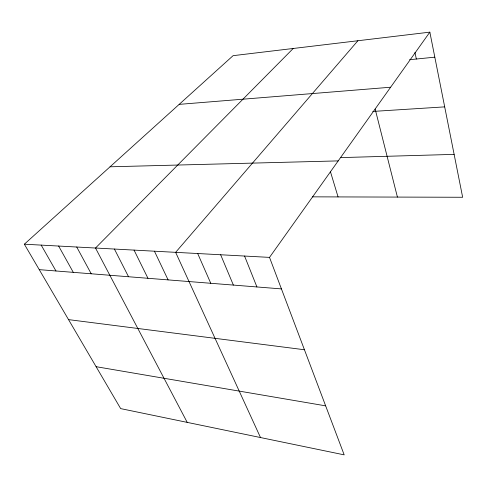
<?xml version="1.0" encoding="UTF-8"?>
<svg xmlns="http://www.w3.org/2000/svg" width="487" height="487" viewBox="0 0 487 487"><rect width="100%" height="100%" fill="white"/><g stroke="black" fill="none" stroke-linecap="round" stroke-linejoin="round"><path stroke-width="0.73" d="M269.518 257.386L429.844 32.142L233.09 55.67L24.35 244.206L120.666 408.611L344.181 454.858L269.518 257.386L24.35 244.206M357.884 40.75L175.637 252.339L260.502 437.545M293.211 48.481L95.507 248.029L187.221 422.381M409.604 59.706L434.812 57.168M179.167 104.37L390.641 87.222M372.768 111.438L444.692 106.872M340.967 157.599L454.127 154.379M110.05 166.798L338.203 160.893M312.496 196.851L462.65 197.265L429.844 32.142M39.258 269.646L281.431 288.901M68.533 319.618L304.442 349.751M96.109 366.687L325.651 405.854M41.188 245.107L55.975 270.979M58.635 246.045L73.287 272.355M76.727 247.019L91.227 273.779M114.415 249.046L128.544 276.744M134.047 250.105L147.957 278.29M154.44 251.201L168.106 279.891M197.692 253.526L210.768 283.282M220.648 254.762L233.376 285.078M244.571 256.046L256.917 286.946M330.527 171.978L338.063 196.918M375.16 109.07L397.416 197.083M414.954 52.505L416.342 59.024"/></g></svg>
